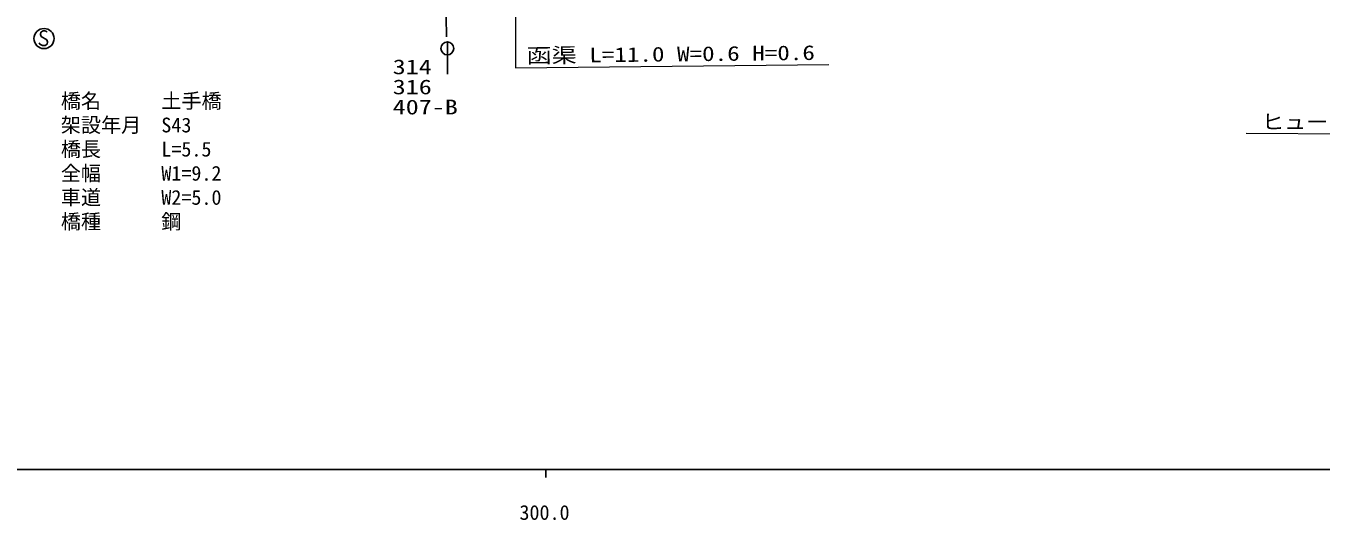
# Model space of a CAD drawing. Units: millimetres, scale not verified. Extents: x 40000 to 680000, y 20000 to 380000.
# Drawn here: x 303337 to 464439, y 198715 to 260159 of the extents above; entities that cross this region are included whole.
import ezdxf
from ezdxf.enums import TextEntityAlignment as Align

# ---------------------------------------------------------------- set-up
doc = ezdxf.new("R2010")
doc.units = ezdxf.units.MM
doc.header["$LTSCALE"] = 1000
for name, color, linetype, lineweight in [('M-BGD-EXST', 7, 'Continuous', 25), ('M-STR-HTXT', 7, 'Continuous', 13), ('M-STR-STRC', 7, 'Continuous', 25), ('M-TTL-BAND', 7, 'Continuous', 25)]:
    doc.layers.add(name, color=color, linetype=linetype, lineweight=lineweight)
doc.styles.add('ＭＳ ゴシック', font='')
doc.styles.get('ＭＳ ゴシック').set_extended_font_data('MS Gothic')

msp = doc.modelspace()

# ---------------------------------------------------------------- linework, layer by layer
at = {"layer": 'M-BGD-EXST'}
for p, q in [((305189, 259385), (305139, 259085)), ((305489, 259535), (305189, 259385)), ((305689, 259535), (305489, 259535)), ((305889, 259485), (305689, 259535)), ((305989, 259385), (305889, 259485)), ((305089, 257885), (304989, 258035)), ((305389, 257735), (305089, 257885)), ((305139, 259085), (305239, 258835)), ((305239, 258835), (305939, 258435)), ((305989, 257885), (305739, 257735)), ((305939, 258435), (306039, 258185)), ((306039, 258185), (305989, 257885)), ((305739, 257735), (305389, 257735))]:
    msp.add_line(p, q, dxfattribs=at)
msp.add_circle((305589, 258585), 1250, dxfattribs=at)
at = {"layer": 'M-STR-HTXT'}
for p, q in [((364224, 276137), (364224, 254952)), ((364224, 254952), (403222, 255344)), ((482302, 246596), (455124, 246790))]:
    msp.add_line(p, q, dxfattribs=at)
at = {"layer": 'M-STR-STRC'}
for p, q in [((355216, 279261), (355670, 258814)), ((355765, 258160), (355765, 254160))]:
    msp.add_line(p, q, dxfattribs=at)
msp.add_circle((355765, 257360), 800, dxfattribs=at)
at = {"layer": 'M-TTL-BAND'}
for p, q in [((40000, 205000), (579000, 205000)), ((368000, 205000), (368000, 204000))]:
    msp.add_line(p, q, dxfattribs=at)

# ---------------------------------------------------------------- texts
at = {"layer": 'M-STR-HTXT', "style": 'ＭＳ ゴシック', "width": 1.25}
msp.add_text('函渠 L=11.0 W=0.6 H=0.6', height=1833, rotation=0.6, dxfattribs=at).set_placement((365622, 255003), align=Align.BOTTOM_LEFT)
at = {"layer": 'M-STR-HTXT', "style": 'ＭＳ ゴシック'}
for s, p in [('橋名\u3000\u3000\u3000土手橋', (307680, 249370)), ('架設年月\u3000S43', (307680, 246370)), ('橋長\u3000\u3000\u3000L=5.5', (307680, 243370)), ('全幅\u3000\u3000\u3000W1=9.2', (307680, 240370)), ('車道\u3000\u3000\u3000W2=5.0', (307680, 237370)), ('橋種\u3000\u3000\u3000鋼', (307680, 234370))]:
    msp.add_text(s, height=1833, dxfattribs=at).set_placement(p, align=Align.BOTTOM_LEFT)
at = {"layer": 'M-STR-HTXT', "style": 'ＭＳ ゴシック', "width": 1.1}
msp.add_text('ヒューム管 φ=700', height=1833, dxfattribs=at).set_placement((457077, 246765), align=Align.BOTTOM_LEFT)
at = {"layer": 'M-STR-STRC', "style": 'ＭＳ ゴシック', "width": 1.3}
for s, p in [('314', (348960, 253607)), ('316', (348960, 251107)), ('407-B', (348960, 248607))]:
    msp.add_text(s, height=1833, dxfattribs=at).set_placement(p, align=Align.BOTTOM_LEFT)
at = {"layer": 'M-TTL-BAND', "style": 'ＭＳ ゴシック'}
msp.add_text('300.0', height=1833, dxfattribs=at).set_placement((367844, 198195), align=Align.BOTTOM_CENTER)

doc.saveas('drawing.dxf')
